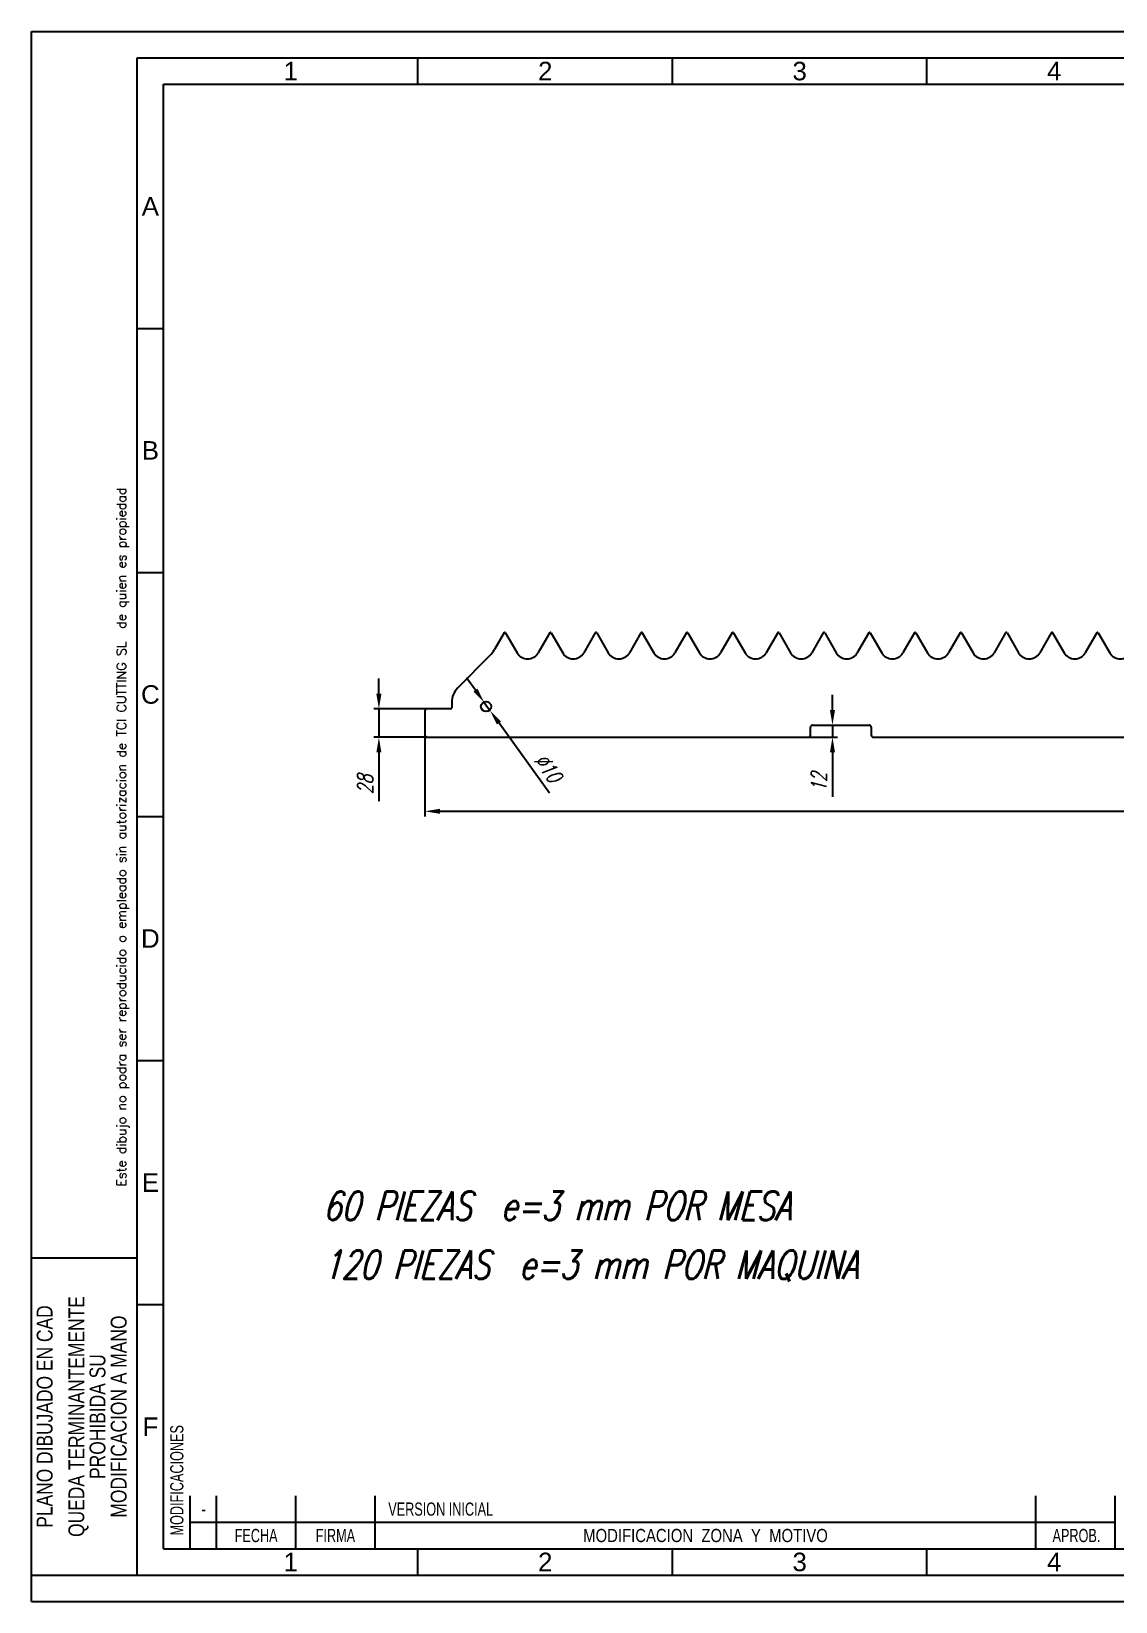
# Model space of a CAD drawing. Header units: millimetres. Extents: x 10217 to 12409, y 1251 to 2801.
# Drawn here: x 10217 to 11288, y 1251 to 2801 of the extents above; entities that cross this region are included whole.
import ezdxf
from ezdxf.enums import TextEntityAlignment as Align

# ---------------------------------------------------------------- set-up
doc = ezdxf.new("R2010")
doc.units = ezdxf.units.MM
doc.header["$LTSCALE"] = 50
for name, color, linetype in [('3-COTAS', 8, 'Continuous'), ('6-TEXTO', 8, 'Continuous'), ('9-FORMATO', 179, 'Continuous')]:
    doc.layers.add(name, color=color, linetype=linetype)
doc.styles.add('ROMANS', font='romans.shx', dxfattribs={"width": 0.75, "oblique": 15, "height": 15})
doc.styles.get("Standard").update_dxf_attribs({"font": 'arial.ttf'})
doc.dimstyles.get("Standard").update_dxf_attribs({"dimtxt": 0.18, "dimasz": 0.18, "dimexe": 0.18, "dimexo": 0.0625, "dimgap": 0.09, "dimtad": 0, "dimtih": 1, "dimtoh": 1, "dimdec": 4, "dimzin": 0, "dimdsep": 46, "dimtxsty": 'Standard', "dimcen": 0.09, "dimadec": 0, "dimazin": 0, "dimtfac": 1, "dimtdec": 4, "dimtofl": 0, "dimtmove": 0, "dimatfit": 3, "dimfxl": 0, "dimtolj": 1, "dimtzin": 0, "dimarcsym": 0})

# ---------------------------------------------------------------- blocks, each defined once
blk = doc.blocks.new('*D23')
at = {"layer": '3-COTAS', "color": 0, "lineweight": -2}
for p, q in [((10605.8, 2106.4), (10605.8, 2026.3)), ((12226, 2106.4), (12226, 2026.3)), ((10620.8, 2031.3), (12211, 2031.3))]:
    blk.add_line(p, q, dxfattribs=at)
at = {"layer": '3-COTAS', "color": 0}
for points in [[(10620.8, 2033.8), (10620.8, 2028.8), (10605.8, 2031.3)], [(12211, 2033.8), (12211, 2028.8), (12226, 2031.3)]]:
    blk.add_solid(points, dxfattribs=at)
at = {"layer": 'Defpoints', "color": 0}
for p in [(10605.8, 2106.4), (12226, 2106.4), (12226, 2031.3)]:
    blk.add_point(p, dxfattribs=at)
at = {"layer": '3-COTAS', "color": 0, "insert": (11415.9, 2044.8), "char_height": 15, "attachment_point": 5, "style": 'ROMANS'}
blk.add_mtext('\\A1;1620.21', dxfattribs=at)
blk = doc.blocks.new('*D24')
at = {"layer": '3-COTAS', "color": 0, "lineweight": -2}
for p, q in [((10560.4, 2147.4), (10560.4, 2162.4)), ((10607.8, 2132.4), (10555.4, 2132.4)), ((10560.4, 2132.4), (10560.4, 2104.4)), ((10607.8, 2104.4), (10555.4, 2104.4)), ((10560.4, 2089.4), (10560.4, 2041.3))]:
    blk.add_line(p, q, dxfattribs=at)
at = {"layer": '3-COTAS', "color": 0}
for points in [[(10557.9, 2147.4), (10562.9, 2147.4), (10560.4, 2132.4)], [(10557.9, 2089.4), (10562.9, 2089.4), (10560.4, 2104.4)]]:
    blk.add_solid(points, dxfattribs=at)
at = {"layer": 'Defpoints', "color": 0}
for p in [(10607.8, 2132.4), (10560.4, 2104.4), (10607.8, 2104.4)]:
    blk.add_point(p, dxfattribs=at)
at = {"layer": '3-COTAS', "color": 0, "insert": (10546.9, 2057.8), "char_height": 15, "attachment_point": 5, "rotation": 90, "style": 'ROMANS'}
blk.add_mtext('\\A1;28', dxfattribs=at)
blk = doc.blocks.new('*D27')
at = {"layer": '3-COTAS', "color": 0, "lineweight": -2}
for p, q in [((10655.7, 2150.9), (10646.9, 2163.1)), ((10664.4, 2138.7), (10670.2, 2130.6)), ((10728.7, 2049.1), (10679, 2118.4))]:
    blk.add_line(p, q, dxfattribs=at)
at = {"layer": '3-COTAS', "color": 0}
for points in [[(10657.7, 2152.3), (10653.6, 2149.4), (10664.4, 2138.7)], [(10681, 2119.8), (10676.9, 2116.9), (10670.2, 2130.6)]]:
    blk.add_solid(points, dxfattribs=at)
at = {"layer": 'Defpoints', "color": 0}
for p in [(10664.4, 2138.7), (10670.2, 2130.6)]:
    blk.add_point(p, dxfattribs=at)
at = {"layer": '3-COTAS', "color": 0, "insert": (10727.4, 2074.1), "char_height": 15, "attachment_point": 5, "rotation": 305.6688, "style": 'ROMANS'}
blk.add_mtext('\\A1;∅10', dxfattribs=at)
blk = doc.blocks.new('*D28')
at = {"layer": '3-COTAS', "color": 0, "lineweight": -2}
for p, q in [((11008.1, 2131.4), (11008.1, 2146.4)), ((10989.6, 2116.4), (11013.1, 2116.4)), ((11008.1, 2116.4), (11008.1, 2104.4)), ((10985.6, 2104.4), (11013.1, 2104.4)), ((11008.1, 2089.4), (11008.1, 2045.7))]:
    blk.add_line(p, q, dxfattribs=at)
at = {"layer": '3-COTAS', "color": 0}
for points in [[(11005.6, 2131.4), (11010.6, 2131.4), (11008.1, 2116.4)], [(11005.6, 2089.4), (11010.6, 2089.4), (11008.1, 2104.4)]]:
    blk.add_solid(points, dxfattribs=at)
at = {"layer": 'Defpoints', "color": 0}
for p in [(10989.6, 2116.4), (10985.6, 2104.4), (11008.1, 2104.4)]:
    blk.add_point(p, dxfattribs=at)
at = {"layer": '3-COTAS', "color": 0, "insert": (10994.6, 2060.1), "char_height": 15, "attachment_point": 5, "rotation": 90, "style": 'ROMANS'}
blk.add_mtext('\\A1;12', dxfattribs=at)
blk = doc.blocks.new('A3 TCI')
at = {"layer": '9-FORMATO', "color": 1, "linetype": 'ByBlock'}
for p, q in [((-420, 297), (0, 297)), ((-420, 0), (-420, 297)), ((-400, 292), (-5, 292)), ((-400, 5), (-400, 292)), ((-400, 5), (-400, 65)), ((-395, 10), (-395, 40)), ((-390, 10), (-390, 20)), ((-385, 10), (-385, 20)), ((-370, 10), (-370, 20)), ((-355, 10), (-355, 20)), ((-230, 10), (-230, 20)), ((-215, 10), (-215, 20)), ((-390, 15), (-215, 15)), ((-395, 10), (-215, 10)), ((-400, 5), (-5, 5)), ((-420, 0), (0, 0))]:
    blk.add_line(p, q, dxfattribs=at)
at = {"layer": '9-FORMATO', "color": 252, "linetype": 'ByBlock'}
for p, q in [((-346.88, 287), (-346.88, 292)), ((-298.75, 287), (-298.75, 292)), ((-250.62, 287), (-250.62, 292)), ((-395, 287), (-10, 287)), ((-395, 10), (-395, 287)), ((-400, 240.83), (-395, 240.83)), ((-400, 194.67), (-395, 194.67)), ((-400, 148.5), (-395, 148.5)), ((-400, 102.33), (-395, 102.33)), ((-420, 65), (-400, 65)), ((-400, 56.17), (-395, 56.17)), ((-395, 10), (-10, 10)), ((-346.88, 5), (-346.88, 10)), ((-298.75, 5), (-298.75, 10)), ((-250.62, 5), (-250.62, 10)), ((-420, 5), (-400, 5))]:
    blk.add_line(p, q, dxfattribs=at)
at = {"layer": '9-FORMATO', "color": 7, "linetype": 'ByBlock'}
blk.add_line((-420, 5), (-420, 65), dxfattribs=at)
at = {"layer": '6-TEXTO', "style": 'ROMANS', "oblique": 15, "width": 0.75}
for tag, p, height in [('PROYECTO', (-151.05, 55.28), 1.6), ('NUM_HOJA', (-24.5, 55.07), 1.6), ('FECH_DIB', (-145.21, 43.03), 1.6), ('NOM_DIB', (-127.69, 43.05), 1.6), ('MAT1', (-112.91, 42.96), 1.6), ('TRAT1', (-95.52, 42.91), 1.6), ('FECH_MOD', (-144.95, 37.82), 1.6), ('NOM_MOD', (-127.61, 37.74), 1.6), ('MAT2', (-112.91, 37.55), 1.6), ('TRAT2', (-95.54, 37.48), 1.6), ('FECH_COMP', (-144.95, 32.28), 1.6), ('NOM_COMP', (-127.62, 32.31), 1.6), ('MAT3', (-112.78, 32.41), 1.6), ('TRAT3', (-95.54, 32.33), 1.6), ('SUSTITUYE', (-43.96, 26.58), 1.6), ('DENOMINACION', (-147.04, 22.69), 4), ('ESCALA', (-162.71, 17.38), 4), ('SUSTITUIDO', (-43.85, 21.21), 1.6), ('REF_TCI', (-126.3, 13.32), 4), ('REF_CLI', (-43.58, 13.67), 4)]:
    blk.add_attdef(tag, p, '', height=height, dxfattribs=at)
at = {"layer": '9-FORMATO', "color": 252, "linetype": 'ByBlock'}
for s, p in [('1', (-370.94, 289.5)), ('2', (-322.81, 289.5)), ('3', (-274.69, 289.5)), ('4', (-226.56, 289.5)), ('A', (-397.5, 263.92)), ('B', (-397.5, 217.75)), ('C', (-397.5, 171.58)), ('D', (-397.5, 125.42)), ('E', (-397.5, 79.25)), ('F', (-397.5, 33.08)), ('1', (-370.94, 7.5)), ('2', (-322.81, 7.5)), ('3', (-274.69, 7.5)), ('4', (-226.56, 7.5))]:
    blk.add_text(s, height=3.5, dxfattribs=at).set_placement(p, align=Align.MIDDLE_CENTER)
at = {"layer": '9-FORMATO', "color": 252, "linetype": 'ByBlock', "style": 'ROMANS'}
blk.add_text('Este dibujo no podra ser reproducido o empleado sin autorizacion de TCI CUTTING SL  de quien es propiedad', height=1.75, rotation=90, dxfattribs=at).set_placement((-402.73, 144.62), align=Align.MIDDLE)
at = {"layer": '9-FORMATO', "color": 252, "linetype": 'ByBlock', "width": 0.785714}
for s, p in [('QUEDA TERMINANTEMENTE', (-410, 35)), ('PLANO DIBUJADO EN CAD', (-416, 35)), ('MODIFICACION A MANO', (-402, 35)), ('PROHIBIDA SU', (-406, 35))]:
    blk.add_text(s, height=3, rotation=90, dxfattribs=at).set_placement(p, align=Align.CENTER)
at = {"layer": '9-FORMATO', "color": 252, "linetype": 'ByBlock', "width": 0.685714}
blk.add_text('MODIFICACIONES', height=2.5, rotation=90, dxfattribs=at).set_placement((-392.5, 12.5), align=Align.MIDDLE_LEFT)
blk.add_text('VERSION INICIAL', height=2.5, dxfattribs=at).set_placement((-352.5, 17.5), align=Align.MIDDLE_LEFT)
at = {"layer": '9-FORMATO', "color": 252, "linetype": 'ByBlock'}
for s, width, p in [('-', 0.685714, (-387.41, 17.5)), ('FECHA', 0.685714, (-377.5, 12.5)), ('FIRMA', 0.685714, (-362.5, 12.5)), ('MODIFICACION  ZONA  Y  MOTIVO', 0.805714, (-292.5, 12.5))]:
    blk.add_text(s, height=2.5, dxfattribs=dict(at, width=width)).set_placement(p, align=Align.MIDDLE_CENTER)
at = {"layer": '9-FORMATO', "color": 252, "linetype": 'ByBlock', "width": 0.685714}
blk.add_text('APROB.', height=2.5, dxfattribs=at).set_placement((-222.34, 12.5), align=Align.MIDDLE)

msp = doc.modelspace()

# ---------------------------------------------------------------- linework, layer by layer
at = {"color": 5}
for p, q in [((10684.03, 2207.511, 0), (10674.544, 2191.081, 0)), ((10685.416, 2207.511, 0), (10696.83, 2187.739, 0)), ((10729.03, 2207.511, 0), (10717.615, 2187.739, 0)), ((10730.416, 2207.511, 0), (10741.83, 2187.739, 0)), ((10774.03, 2207.511, 0), (10762.615, 2187.739, 0)), ((10775.416, 2207.511, 0), (10786.83, 2187.739, 0)), ((10819.03, 2207.511, 0), (10807.615, 2187.739, 0)), ((10820.416, 2207.511, 0), (10831.83, 2187.739, 0)), ((10864.03, 2207.511, 0), (10852.615, 2187.739, 0)), ((10865.416, 2207.511, 0), (10876.83, 2187.739, 0)), ((10909.03, 2207.511, 0), (10897.615, 2187.739, 0)), ((10910.416, 2207.511, 0), (10921.83, 2187.739, 0)), ((10954.03, 2207.511, 0), (10942.615, 2187.739, 0)), ((10955.416, 2207.511, 0), (10966.83, 2187.739, 0)), ((10999.03, 2207.511, 0), (10987.615, 2187.739, 0)), ((11000.416, 2207.511, 0), (11011.83, 2187.739, 0)), ((11044.03, 2207.511, 0), (11032.615, 2187.739, 0)), ((11045.416, 2207.511, 0), (11056.83, 2187.739, 0)), ((11089.03, 2207.511, 0), (11077.615, 2187.739, 0)), ((11090.416, 2207.511, 0), (11101.83, 2187.739, 0)), ((11134.03, 2207.511, 0), (11122.615, 2187.739, 0)), ((11135.416, 2207.511, 0), (11146.83, 2187.739, 0)), ((11179.03, 2207.511, 0), (11167.615, 2187.739, 0)), ((11180.416, 2207.511, 0), (11191.83, 2187.739, 0)), ((11224.03, 2207.511, 0), (11212.615, 2187.739, 0)), ((11225.416, 2207.511, 0), (11236.83, 2187.739, 0)), ((11269.03, 2207.511, 0), (11257.615, 2187.739, 0)), ((11270.416, 2207.511, 0), (11281.83, 2187.739, 0)), ((10669.903, 2184.995, 0), (10638.071, 2152.779, 0)), ((10605.798, 2130.379, 0), (10605.798, 2106.379, 0)), ((10631.298, 2132.379, 0), (10607.798, 2132.379, 0)), ((10632.298, 2138.722, 0), (10632.298, 2133.379, 0)), ((10986.382, 2106.379, 0), (10986.382, 2114.379, 0)), ((10988.382, 2116.379, 0), (11044.382, 2116.379, 0)), ((11046.382, 2114.379, 0), (11046.382, 2106.379, 0)), ((10607.798, 2104.379, 0), (10984.382, 2104.379, 0)), ((11048.382, 2104.379, 0), (11383.902, 2104.379, 0))]:
    msp.add_line(p, q, dxfattribs=at)
msp.add_circle((10666.126, 2134.639, 0), 5, dxfattribs=at)
for centre, radius, start, end in [((10684.723, 2207.111, 0), 0.8, 30, 150), ((10729.723, 2207.111, 0), 0.8, 30, 150), ((10774.723, 2207.111, 0), 0.8, 30, 150), ((10819.723, 2207.111, 0), 0.8, 30, 150), ((10864.723, 2207.111, 0), 0.8, 30, 150), ((10909.723, 2207.111, 0), 0.8, 30, 150), ((10954.723, 2207.111, 0), 0.8, 30, 150), ((10999.723, 2207.111, 0), 0.8, 30, 150), ((11044.723, 2207.111, 0), 0.8, 30, 150), ((11089.723, 2207.111, 0), 0.8, 30, 150), ((11134.723, 2207.111, 0), 0.8, 30, 150), ((11179.723, 2207.111, 0), 0.8, 30, 150), ((11224.723, 2207.111, 0), 0.8, 30, 150), ((11269.723, 2207.111, 0), 0.8, 30, 150), ((10648.563, 2206.081, 0), 30, 315.34399, 330), ((10707.223, 2193.739, 0), 12, 210, 330), ((10752.223, 2193.739, 0), 12, 210, 330), ((10797.223, 2193.739, 0), 12, 210, 330), ((10842.223, 2193.739, 0), 12, 210, 330), ((10887.223, 2193.739, 0), 12, 210, 330), ((10932.223, 2193.739, 0), 12, 210, 330), ((10977.223, 2193.739, 0), 12, 210, 330), ((11022.223, 2193.739, 0), 12, 210, 330), ((11067.223, 2193.739, 0), 12, 210, 330), ((11112.223, 2193.739, 0), 12, 210, 330), ((11157.223, 2193.739, 0), 12, 210, 330), ((11202.223, 2193.739, 0), 12, 210, 330), ((11247.223, 2193.739, 0), 12, 210, 330), ((11292.223, 2193.739, 0), 12, 210, 330), ((10652.298, 2138.722, 0), 20, 135.34399, 180), ((10607.798, 2130.379, 0), 2, 89.999957, 180.000043), ((10631.298, 2133.379, 0), 1, 269.999957, 360), ((10988.382, 2114.379, 0), 2, 89.999957, 180.000043), ((11044.382, 2114.379, 0), 2, 359.999957, 90.000043), ((10607.798, 2106.379, 0), 2, 179.999957, 270.000043), ((10984.382, 2106.379, 0), 2, 269.999957, 0.000043), ((11048.382, 2106.379, 0), 2, 179.999957, 270.000043)]:
    msp.add_arc(centre, radius, start, end, dxfattribs=at)
at = {"color": 6}
msp.add_arc((10631.298, 2133.379, 0), 1, 269.999957, 0, dxfattribs=at)

# ---------------------------------------------------------------- block references
at = {"layer": '9-FORMATO', "xscale": 5.218545680534717, "yscale": 5.218545680534717, "zscale": 5.218545680534717}
msp.add_blockref('A3 TCI', (12409.208, 1251.203), dxfattribs=at)

# ---------------------------------------------------------------- texts
at = {"ltscale": 25, "char_height": 28.125, "width": 1038.01375, "attachment_point": 1, "style": 'ROMANS'}
for s, insert in [('60 PIEZAS  e=3 mm POR MESA', (10505.354, 1655.893)), ('120 PIEZAS  e=3 mm POR MAQUINA', (10505.354, 1597.889))]:
    msp.add_mtext(s, dxfattribs=dict(at, insert=insert))

# ---------------------------------------------------------------- dimensions: what is measured, and where the dimension line sits
at = {"layer": '3-COTAS'}
for base, p1, p2, picture, middle in [((10560.443, 2104.379, 0), (10607.798, 2132.379, 0), (10607.798, 2104.379, 0), '*D24', (10546.943, 2057.817, 0)), ((11008.065, 2104.379, 0), (10989.572, 2116.379, 0), (10985.572, 2104.379, 0), '*D28', (10994.565, 2060.056, 0))]:
    dim = msp.add_linear_dim(base=base, p1=p1, p2=p2, angle=90, dimstyle='Standard', override={"dimscale": 5, "dimtxt": 3, "dimasz": 3, "dimexe": 1, "dimexo": 0, "dimgap": 1.2, "dimtad": 1, "dimtih": 0, "dimtoh": 0, "dimdec": 2, "dimzin": 8, "dimtxsty": 'ROMANS', "dimcen": 0, "dimadec": 2, "dimtfac": 0.66, "dimtofl": 1}, dxfattribs=at)
    dim.commit()
    dim.dimension.update_dxf_attribs({"geometry": picture, "text_midpoint": middle})
dim = msp.add_diameter_dim_2p(p1=(10664.4, 2138.701, 0), p2=(10670.231, 2130.577, 0), dimstyle='Standard', override={"dimscale": 5, "dimtxt": 3, "dimasz": 3, "dimexe": 1, "dimexo": 0, "dimgap": 1.2, "dimtad": 1, "dimtih": 0, "dimtoh": 0, "dimdec": 2, "dimzin": 8, "dimtxsty": 'ROMANS', "dimcen": 0, "dimadec": 2, "dimtfac": 0.66, "dimtofl": 1}, dxfattribs=at)
dim.commit()
dim.dimension.update_dxf_attribs({"geometry": '*D27', "text_midpoint": (10716.434, 2066.206, 0), "dimtype": 163})
dim = msp.add_linear_dim(base=(12226.0126, 2031.3247, 0), p1=(10605.7981, 2106.3792, 0), p2=(12226.0126, 2106.3792, 0), dimstyle='Standard', override={"dimscale": 5, "dimtxt": 3, "dimasz": 3, "dimexe": 1, "dimexo": 0, "dimgap": 1.2, "dimtad": 1, "dimtih": 0, "dimtoh": 0, "dimdec": 2, "dimzin": 8, "dimtxsty": 'ROMANS', "dimcen": 0, "dimadec": 2, "dimtfac": 0.66, "dimtofl": 1}, dxfattribs=at)
dim.commit()
dim.dimension.update_dxf_attribs({"geometry": '*D23', "text_midpoint": (11415.9053, 2044.8247, 0)})

doc.saveas('drawing.dxf')
